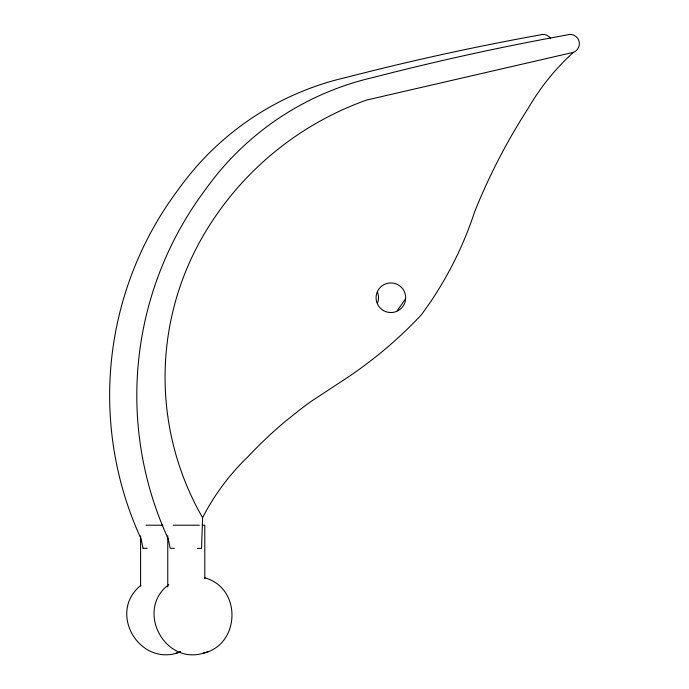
<?xml version="1.0" encoding="UTF-8"?>
<svg xmlns="http://www.w3.org/2000/svg" width="689" height="689" viewBox="0 0 689 689"><rect width="100%" height="100%" fill="white"/><g stroke="black" fill="none" stroke-linecap="round" stroke-linejoin="round"><path stroke-width="1.03" d="M140.599 586.029L140.599 535.878M167.763 587.097L167.763 535.878M204.797 578.562L204.797 525.207L202.316 525.207M174.36 548.306L170.183 548.289L168.245 538.893A343.062 343.062 0 0 1 205.641 189.311A283.575 283.575 0 0 1 373.335 77.444C437.3 60.899 501.868 46.723 566.883 34.993A9.258 9.258 0 0 1 578.794 40.436A9.258 9.258 0 0 1 573.351 52.347L366.729 100.017A308.586 308.586 0 0 0 203.462 235.285A281.577 281.577 0 0 0 202.6 517.68L201.541 548.41L197.355 548.392M397.217 310.73L402.764 302.798A363.913 363.913 0 0 0 405.451 298.776M573.351 52.347L566.72 58.625A236.973 236.973 0 0 0 556.221 69.641L554.206 71.923A236.189 236.189 0 0 0 542.76 86.142L537.454 93.583A236.189 236.189 0 0 0 529.264 106.416L527.731 109.043A599.154 599.154 0 0 0 520.023 121.307A603.667 603.667 0 0 0 500.946 154.887A615.329 615.329 0 0 0 494.349 167.78L490.12 176.462A607.371 607.371 0 0 0 482.093 194.031A602.634 602.634 0 0 0 474.626 211.842A362.664 362.664 0 0 1 464.481 239.057L462.577 243.51A367.426 367.426 0 0 1 456.523 256.704A363.801 363.801 0 0 1 442.846 282.335A363.913 363.913 0 0 1 429.927 302.798L421.53 314.649L418.301 318.051A426.603 426.603 0 0 1 387.657 347.023A422.71 422.71 0 0 1 376.823 355.998L365.704 364.602A426.017 426.017 0 0 1 342.64 380.69L311.307 401.291A428.627 428.627 0 0 0 299.999 409.654L285.367 421.367A429.738 429.738 0 0 0 278.244 427.464A426.56 426.56 0 0 0 247.919 456.781A229.144 229.144 0 0 0 202.609 517.672M140.892 585.28C106.623 612.926 140.461 668.218 180.354 651.837M168.839 584.608C135.328 609.231 163.827 664.876 203.057 653.293C240.461 645.016 242.166 587.717 204.693 577.821M175.893 653.293L180.578 651.768M203.057 653.293L207.742 651.768M146.025 525.207L162.948 525.207M173.189 525.207L199.379 525.207M550.502 38.3A9.258 9.258 0 0 0 539.72 34.993C474.704 46.731 410.136 60.89 346.171 77.444A283.575 283.575 0 0 0 178.485 189.311A343.062 343.062 0 0 0 141.081 538.893L143.045 548.289M143.019 548.289L147.196 548.306M377.4 292.067A14.813 14.813 0 0 1 377.4 303.41M383.472 310.567A14.813 14.813 0 0 0 405.692 297.734A14.813 14.813 0 0 0 383.472 284.91A14.813 14.813 0 0 0 383.472 310.567"/></g></svg>
